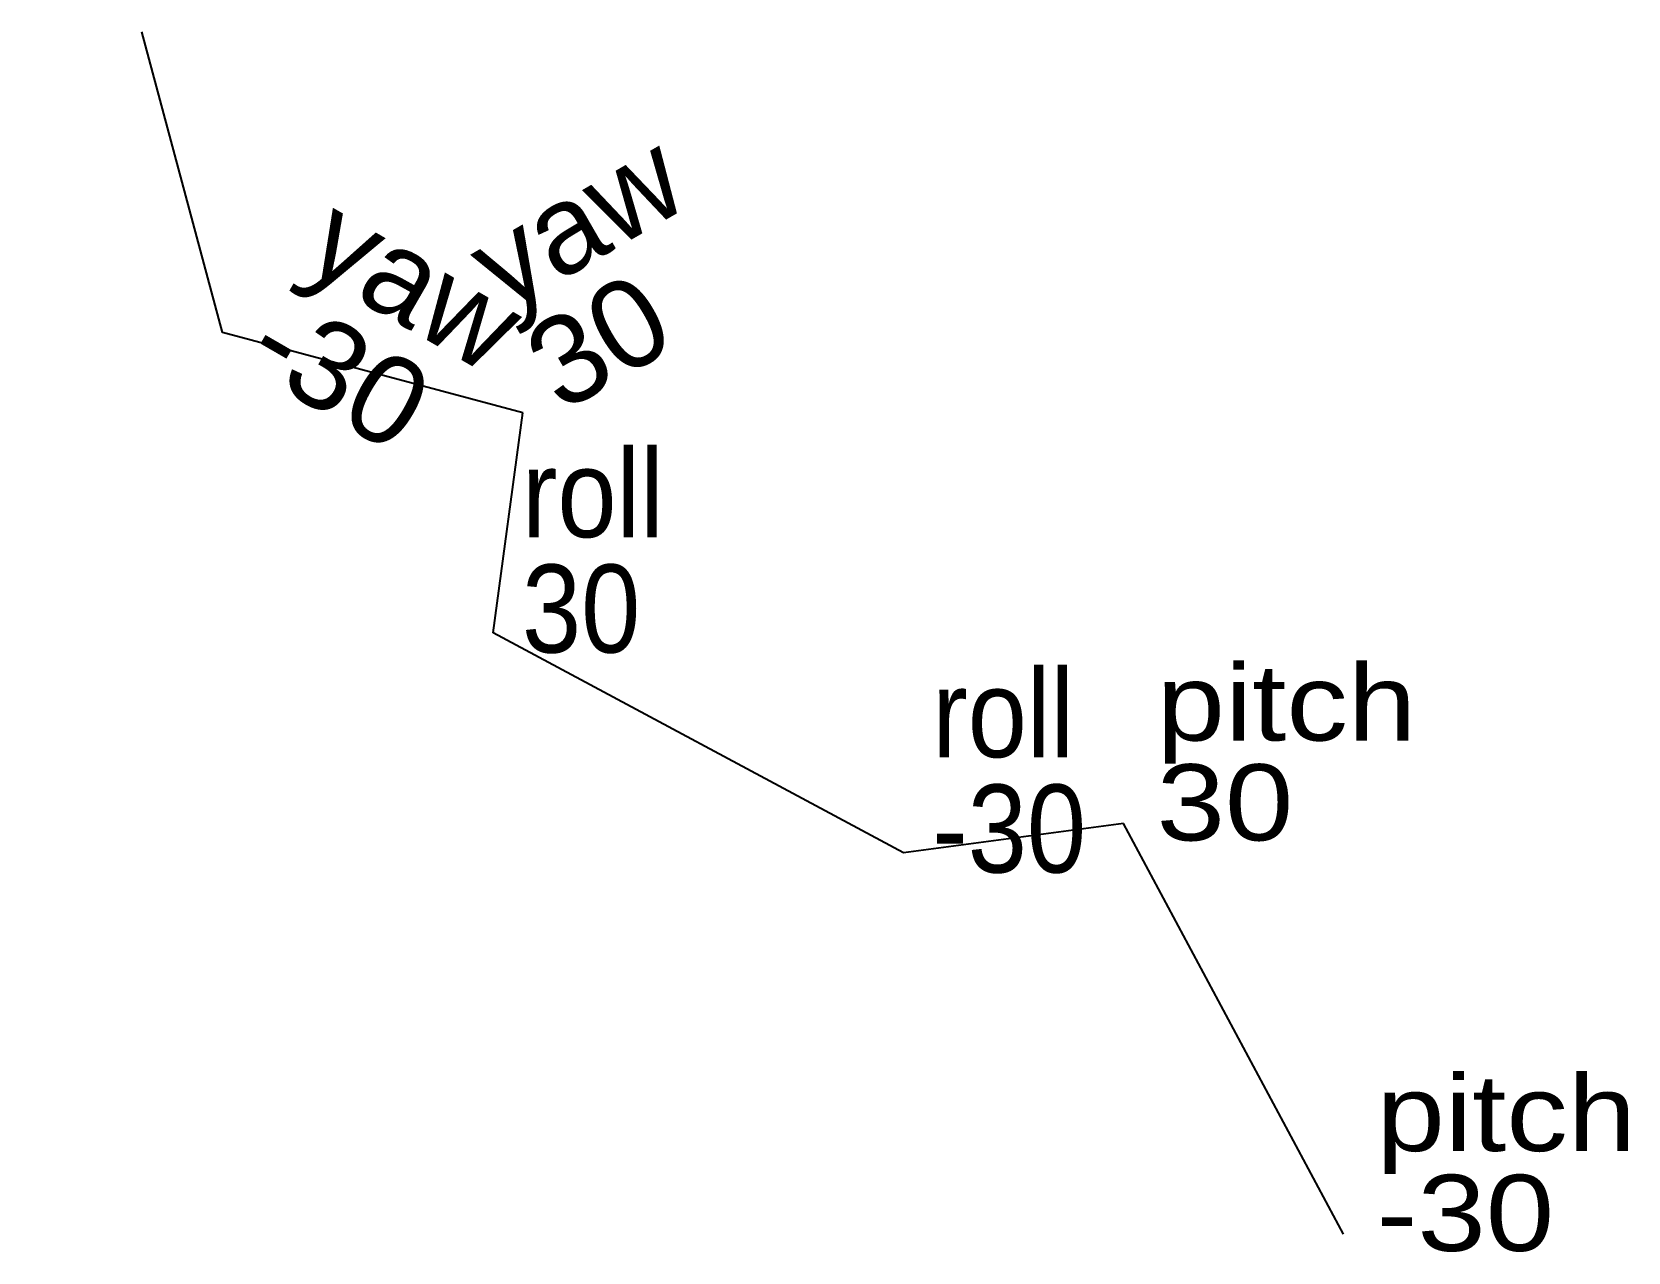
# Model space of a CAD drawing. Header units: millimetres. Extents: x -2.73 to 0.9, y -0.26 to 2.52.
import ezdxf

# ---------------------------------------------------------------- set-up
doc = ezdxf.new("R2010")
doc.units = ezdxf.units.MM
doc.layers.add('gray', color=253, linetype='Continuous')
doc.layers.add('red', color=10, linetype='Continuous')
doc.styles.get("Standard").update_dxf_attribs({"font": 'arial.ttf'})

# ---------------------------------------------------------------- blocks, each defined once
blk = doc.blocks.new('sample')
at = {"extrusion": (6.123233995736771e-17, -0.5000000000000003, 0.8660254037844385)}
blk.add_line((0.25, -0.25), (-0.25, 0.25, 1), dxfattribs=at)
for tag, p in [('FIRST', (0.32533940661197, -0.03238876761854)), ('SECOND', (0.32533940661197, -0.29450225830078))]:
    blk.add_attdef(tag, p, '', height=0.2)

msp = doc.modelspace()

# ---------------------------------------------------------------- block references
at = {"extrusion": (0, -0.5000000000000002, 0.8660254037844386)}
ref = msp.add_blockref('sample', (-0.5, 1.24102540378444, 0.28349364905389), dxfattribs=at)
ref.add_attrib('FIRST', 'pitch', (-0.17466059338803, 1.2086366361659, 0.2834936490539), dxfattribs={"extrusion": (0, -0.5000000000000002, 0.8660254037844386), "height": 0.2})
ref.add_attrib('SECOND', '30', (-0.17466059338803, 0.94652314548366, 0.2834936490539), dxfattribs={"extrusion": (0, -0.5000000000000002, 0.8660254037844386), "height": 0.2})
at = {"extrusion": (0, 0.5000000000000001, 0.8660254037844387)}
ref = msp.add_blockref('sample', (0, 0), dxfattribs=dict(at, rotation=180))
ref.add_attrib('FIRST', 'pitch', (-0.32533940661197, 0.03238876761854), dxfattribs={"extrusion": (0, 0.5000000000000001, 0.8660254037844387), "height": 0.2, "rotation": 180})
ref.add_attrib('SECOND', '-30', (-0.32533940661197, 0.29450225830078), dxfattribs={"extrusion": (0, 0.5000000000000001, 0.8660254037844387), "height": 0.2, "rotation": 180})
at = {"layer": 'gray'}
for p, rotation, values in [((-2.39054445662276, 2.17403810567667, 4.58910161513775), 330, {'FIRST': 'yaw', 'SECOND': '-30'}), ((-1.95753175473054, 1.74102540378444, 3.58910161513776), 30, {'FIRST': 'yaw', 'SECOND': '30'})]:
    msp.add_blockref('sample', p, dxfattribs=dict(at, rotation=rotation)).add_auto_attribs(values)
at = {"layer": 'red', "extrusion": (0.5000000000000002, 5.642148582886896e-17, 0.8660254037844386)}
ref = msp.add_blockref('sample', (1.39951905283833, 2.94406986040721, 1.30024047358084), dxfattribs=dict(at, rotation=270))
ref.add_attrib('FIRST', 'roll', (1.36713028521979, 2.61873045379524, 1.30024047358084), dxfattribs={"layer": '0', "extrusion": (0.5000000000000002, 5.642148582886896e-17, 0.8660254037844386), "height": 0.2, "rotation": 270})
ref.add_attrib('SECOND', '30', (1.10501679453755, 2.61873045379524, 1.30024047358084), dxfattribs={"layer": '0', "extrusion": (0.5000000000000002, 5.642148582886896e-17, 0.8660254037844386), "height": 0.2, "rotation": 270})
at = {"layer": 'red', "extrusion": (-0.5000000000000001, 2.471208686187929e-16, 0.8660254037844387)}
ref = msp.add_blockref('sample', (-0.89951905283833, 0.02900635094611, 1.98325317547306), dxfattribs=dict(at, rotation=90.00000000000004))
ref.add_attrib('FIRST', 'roll', (-0.86713028521979, 0.35434575755808, 1.98325317547307), dxfattribs={"layer": '0', "extrusion": (-0.5000000000000001, 2.471208686187929e-16, 0.8660254037844387), "height": 0.2, "rotation": 90.00000000000004})
ref.add_attrib('SECOND', '-30', (-0.60501679453755, 0.35434575755808, 1.98325317547307), dxfattribs={"layer": '0', "extrusion": (-0.5000000000000001, 2.471208686187929e-16, 0.8660254037844387), "height": 0.2, "rotation": 90.00000000000004})

doc.saveas('drawing.dxf')
